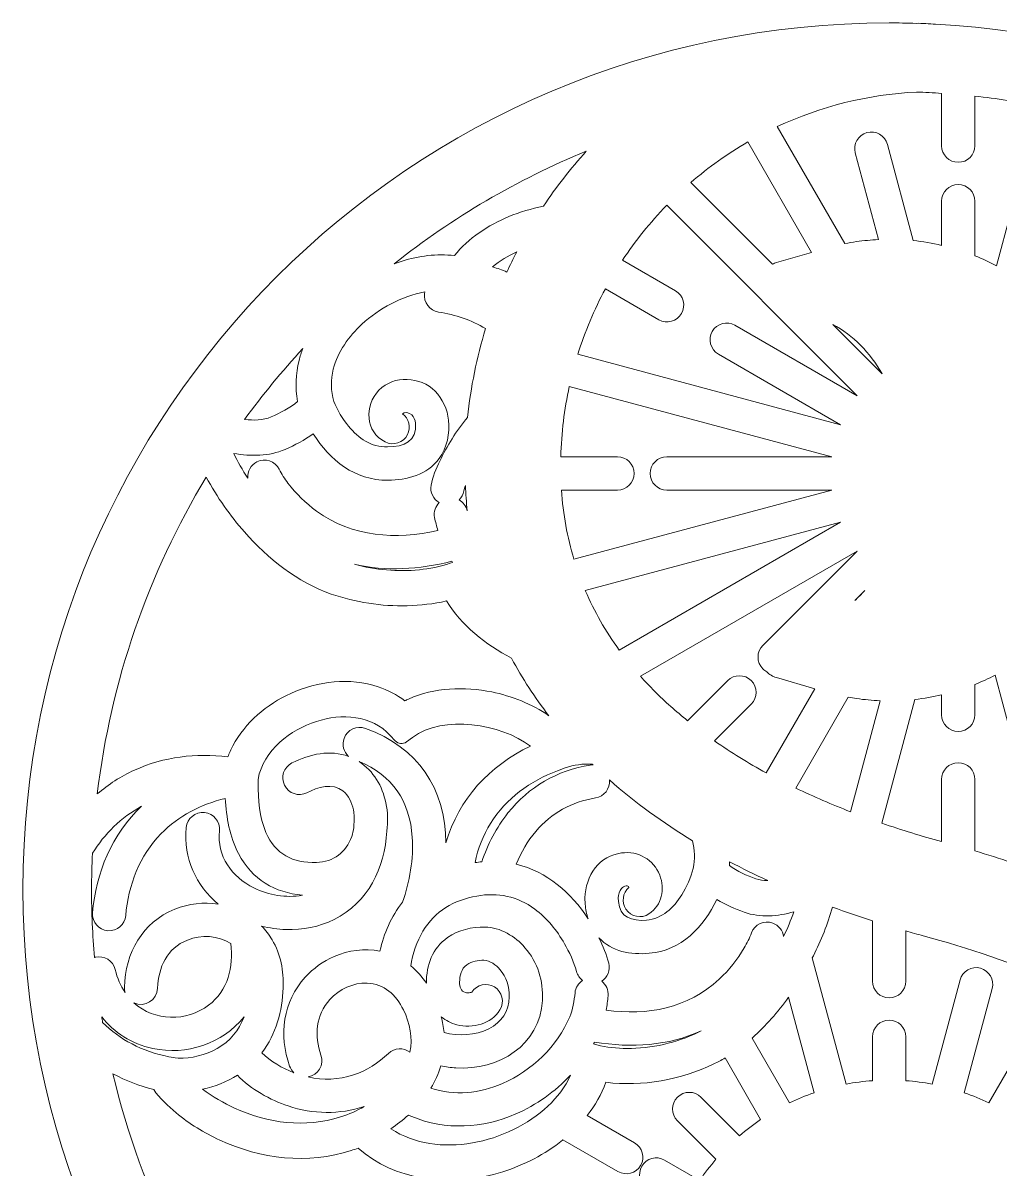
# Model space of a CAD drawing. Header units: millimetres. Extents: x -203 to 203, y -203 to 203.
# Drawn here: x -203.2 to 26, y -65.5 to 203.2 of the extents above; entities that cross this region are included whole.
import ezdxf

# ---------------------------------------------------------------- set-up
doc = ezdxf.new("R2010")
doc.units = ezdxf.units.MM
doc.header["$MEASUREMENT"] = 0
doc.layers.add('Layer 1', color=7, linetype='Continuous')

msp = doc.modelspace()

# ---------------------------------------------------------------- linework, layer by layer
at = {"layer": 'Layer 1', "lineweight": 9}
for points, knots in [([(33.7208, -200.4134), (76.3242, -193.2977), (114.4402, -172.9273), (143.6838, -143.6838), (180.4558, -106.9117), (203.2, -56.1117), (203.2, 0), (203.2, 56.1116), (180.4558, 106.9117), (143.6838, 143.6838), (108.1613, 179.2061), (61.0701, 200.2619), (10.8867, 202.9111), (9.3566, 202.9111), (7.8348, 203.165), (6.3208, 203.0996), (4.2214, 203.1637), (2.115, 203.2), (0, 203.2), (-112.2233, 203.2), (-203.2, 112.2234), (-203.2, 0), (-203.2, -112.2232), (-112.2236, -203.2), (0, -203.2), (3.7048, -203.2), (7.3858, -203.0983), (11.0418, -202.9022), (18.8322, -202.8955), (26.4212, -202.0358), (33.7208, -200.4134)], [0, 0, 0, 0, 0.1, 0.1, 0.1, 0.2, 0.2, 0.2, 0.3, 0.3, 0.3, 0.4, 0.4, 0.4, 0.5, 0.5, 0.5, 0.6, 0.6, 0.6, 0.7, 0.7, 0.7, 0.8, 0.8, 0.8, 0.9, 0.9, 0.9, 1, 1, 1, 1]), ([(35.2703, 183.7659), (30.2684, 184.7209), (25.2137, 185.4731), (20.1172, 186.0195), (20.1172, 186.0195), (20.1172, 174.4181), (20.1172, 174.4181), (20.1172, 172.2627), (18.3686, 170.5141), (16.2132, 170.5141), (14.0577, 170.5141), (12.3091, 172.2627), (12.3091, 174.4181), (12.3091, 174.4181), (12.3091, 186.6905), (12.3091, 186.6905), (10.355, 186.8181), (8.396, 186.9176), (6.4319, 186.9839), (-5.0047, 186.4137), (-16.0739, 183.6348), (-26.2425, 178.8953), (-26.2425, 178.8953), (-10.3976, 151.4511), (-10.3976, 151.4511), (-9.4882, 151.6298), (-8.5742, 151.7847), (-7.6565, 151.9151), (-5.9523, 152.1573), (-4.2374, 152.3209), (-2.5184, 152.4022), (-2.5184, 152.4022), (-7.9589, 172.7058), (-7.9589, 172.7058), (-8.5141, 174.778), (-7.2693, 176.9298), (-5.197, 177.4834), (-3.1256, 178.0368), (-0.9761, 176.7934), (-0.4211, 174.7226), (-0.4211, 174.7226), (5.6216, 152.1709), (5.6216, 152.1709), (7.8819, 151.9364), (10.1149, 151.5619), (12.3091, 151.0512), (12.3091, 151.0512), (12.3091, 161.4033), (12.3091, 161.4033), (12.3091, 163.5587), (14.0577, 165.3073), (16.2132, 165.3073), (18.3686, 165.3073), (20.1172, 163.5587), (20.1172, 161.4033), (20.1172, 161.4033), (20.1172, 148.5968), (20.1172, 148.5968), (21.8556, 147.9009), (23.5569, 147.1137), (25.2152, 146.2394), (25.2152, 146.2394), (35.2703, 183.7659), (35.2703, 183.7659)], [0, 0, 0, 0, 0.04761905, 0.04761905, 0.04761905, 0.0952381, 0.0952381, 0.0952381, 0.14285714, 0.14285714, 0.14285714, 0.19047619, 0.19047619, 0.19047619, 0.23809524, 0.23809524, 0.23809524, 0.28571429, 0.28571429, 0.28571429, 0.33333333, 0.33333333, 0.33333333, 0.38095238, 0.38095238, 0.38095238, 0.42857143, 0.42857143, 0.42857143, 0.47619048, 0.47619048, 0.47619048, 0.52380952, 0.52380952, 0.52380952, 0.57142857, 0.57142857, 0.57142857, 0.61904762, 0.61904762, 0.61904762, 0.66666667, 0.66666667, 0.66666667, 0.71428571, 0.71428571, 0.71428571, 0.76190476, 0.76190476, 0.76190476, 0.80952381, 0.80952381, 0.80952381, 0.85714286, 0.85714286, 0.85714286, 0.9047619, 0.9047619, 0.9047619, 0.95238095, 0.95238095, 0.95238095, 1, 1, 1, 1]), ([(-33.157, 175.2894), (-37.8629, 172.5621), (-42.3285, 169.3882), (-46.4942, 165.7969), (-46.4942, 165.7969), (-27.3474, 146.6501), (-27.3474, 146.6501), (-27.0694, 146.7915), (-26.774, 146.909), (-26.4629, 146.9996), (-26.4629, 146.9996), (-18.2108, 149.4018), (-18.2108, 149.4018), (-18.2108, 149.4018), (-33.157, 175.2894), (-33.157, 175.2894)], [0, 0, 0, 0, 0.2, 0.2, 0.2, 0.4, 0.4, 0.4, 0.6, 0.6, 0.6, 0.8, 0.8, 0.8, 1, 1, 1, 1]), ([(-71.0448, 173.1334), (-87.2398, 166.4801), (-102.3972, 157.5771), (-116.0798, 146.7406), (-115.4776, 146.9619), (-114.8739, 147.1671), (-114.2698, 147.3536), (-110.3255, 148.5714), (-106.1068, 149.1295), (-101.9912, 148.6526), (-98.7467, 152.7214), (-93.9724, 155.7995), (-89.2125, 157.7783), (-86.6327, 158.8508), (-83.8921, 159.6774), (-81.0986, 160.2044), (-78.0908, 164.7279), (-74.7349, 169.0506), (-71.0448, 173.1334)], [0, 0, 0, 0, 0.16666667, 0.16666667, 0.16666667, 0.33333333, 0.33333333, 0.33333333, 0.5, 0.5, 0.5, 0.66666667, 0.66666667, 0.66666667, 0.83333333, 0.83333333, 0.83333333, 1, 1, 1, 1]), ([(-52.1797, 160.4408), (-56.0678, 156.4409), (-59.5354, 152.1218), (-62.5567, 147.5449), (-62.5567, 147.5449), (-50.1342, 140.3727), (-50.1342, 140.3727), (-48.2761, 139.2999), (-47.6316, 136.9173), (-48.7009, 135.0563), (-49.7714, 133.1932), (-52.1613, 132.5467), (-54.0229, 133.6215), (-54.0229, 133.6215), (-66.5568, 140.8579), (-66.5568, 140.8579), (-69.1973, 135.9607), (-71.3634, 130.8266), (-73.027, 125.5196), (-73.027, 125.5196), (-11.3794, 109.0012), (-11.3794, 109.0012), (-11.3794, 109.0012), (-40.0584, 125.559), (-40.0584, 125.559), (-41.9165, 126.6318), (-42.561, 129.0144), (-41.4916, 130.8754), (-40.4211, 132.7385), (-38.0313, 133.385), (-36.1697, 132.3102), (-36.1697, 132.3102), (-7.492, 115.7531), (-7.492, 115.7531), (-7.492, 115.7531), (-52.1797, 160.4408), (-52.1797, 160.4408)], [0, 0, 0, 0, 0.08333333, 0.08333333, 0.08333333, 0.16666667, 0.16666667, 0.16666667, 0.25, 0.25, 0.25, 0.33333333, 0.33333333, 0.33333333, 0.41666667, 0.41666667, 0.41666667, 0.5, 0.5, 0.5, 0.58333333, 0.58333333, 0.58333333, 0.66666667, 0.66666667, 0.66666667, 0.75, 0.75, 0.75, 0.83333333, 0.83333333, 0.83333333, 0.91666667, 0.91666667, 0.91666667, 1, 1, 1, 1]), ([(-89.6496, 144.7942), (-88.9246, 146.3906), (-88.1606, 147.9699), (-87.3591, 149.5313), (-89.4191, 148.5672), (-91.3548, 147.3876), (-93.0121, 146.0158), (-91.8794, 145.6477), (-90.7568, 145.2405), (-89.6496, 144.7942)], [0, 0, 0, 0, 0.33333333, 0.33333333, 0.33333333, 0.66666667, 0.66666667, 0.66666667, 1, 1, 1, 1]), ([(-98.8962, 110.7125), (-98.1554, 117.8063), (-96.7357, 124.7708), (-94.6702, 131.5204), (-97.9977, 133.5289), (-101.7307, 134.795), (-105.6919, 135.3937), (-107.8211, 135.7154), (-109.2897, 137.7025), (-108.9699, 139.8324), (-108.9537, 139.94), (-108.9333, 140.046), (-108.9089, 140.15), (-114.3255, 139.1483), (-119.6691, 136.2671), (-123.6794, 132.5474), (-126.7268, 129.7209), (-129.3522, 126.082), (-130.3869, 122.0072), (-131.0254, 119.492), (-131.0133, 116.9442), (-130.2622, 114.4521), (-129.4843, 112.4513), (-128.1665, 110.2723), (-126.8206, 108.632), (-124.4924, 105.7944), (-121.4722, 103.7316), (-117.676, 103.7737), (-113.8098, 103.8166), (-110.7242, 105.0718), (-111.1184, 109.3883), (-111.1775, 110.0359), (-111.5488, 110.8514), (-112.0037, 111.3028), (-112.534, 111.8292), (-113.7948, 112.067), (-114.1521, 111.5618), (-112.6478, 110.4546), (-112.1162, 108.3908), (-112.9853, 106.6676), (-113.9547, 104.7453), (-116.3016, 103.9718), (-118.2236, 104.9426), (-122.8577, 107.2832), (-123.2109, 113.4421), (-119.678, 117.0745), (-117.9393, 118.8621), (-115.5433, 119.7312), (-113.0649, 119.6225), (-110.5569, 119.5126), (-108.2975, 118.6096), (-106.5085, 116.8339), (-104.8074, 115.1455), (-103.5767, 112.4971), (-103.3572, 110.0943), (-103.068, 106.9294), (-103.6625, 103.6447), (-105.5677, 101.0406), (-108.3721, 97.2074), (-113.0726, 96.0315), (-117.6022, 95.9813), (-125.327, 95.8956), (-131.2341, 100.6758), (-135.0874, 106.869), (-137.1372, 105.3974), (-139.4217, 104.1874), (-141.7022, 103.2042), (-145.4471, 101.5898), (-149.7119, 101.5394), (-153.7499, 102.2703), (-152.7927, 100.3028), (-151.676, 98.3578), (-150.4572, 96.4853), (-150.5805, 98.0222), (-149.7787, 99.552), (-148.3156, 100.2835), (-146.3921, 101.2451), (-144.0508, 100.4646), (-143.0891, 98.5413), (-142.5344, 97.432), (-141.7619, 96.2961), (-141.0219, 95.3086), (-139.1408, 92.7982), (-136.8507, 90.5572), (-134.3002, 88.7317), (-125.8075, 82.6536), (-115.7276, 81.9694), (-105.8594, 84.193), (-106.1678, 85.1916), (-106.4257, 86.2059), (-106.6262, 87.2317), (-106.8852, 88.556), (-106.4375, 89.8578), (-105.5468, 90.7461), (-106.9382, 91.5389), (-107.7531, 93.1457), (-107.4588, 94.813), (-107.1433, 96.6), (-106.1954, 98.792), (-105.4249, 100.4279), (-103.7611, 103.9602), (-101.5445, 107.5459), (-98.8962, 110.7125)], [0, 0, 0, 0, 0.02941176, 0.02941176, 0.02941176, 0.05882353, 0.05882353, 0.05882353, 0.08823529, 0.08823529, 0.08823529, 0.11764706, 0.11764706, 0.11764706, 0.14705882, 0.14705882, 0.14705882, 0.17647059, 0.17647059, 0.17647059, 0.20588235, 0.20588235, 0.20588235, 0.23529412, 0.23529412, 0.23529412, 0.26470588, 0.26470588, 0.26470588, 0.29411765, 0.29411765, 0.29411765, 0.32352941, 0.32352941, 0.32352941, 0.35294118, 0.35294118, 0.35294118, 0.38235294, 0.38235294, 0.38235294, 0.41176471, 0.41176471, 0.41176471, 0.44117647, 0.44117647, 0.44117647, 0.47058824, 0.47058824, 0.47058824, 0.5, 0.5, 0.5, 0.52941176, 0.52941176, 0.52941176, 0.55882353, 0.55882353, 0.55882353, 0.58823529, 0.58823529, 0.58823529, 0.61764706, 0.61764706, 0.61764706, 0.64705882, 0.64705882, 0.64705882, 0.67647059, 0.67647059, 0.67647059, 0.70588235, 0.70588235, 0.70588235, 0.73529412, 0.73529412, 0.73529412, 0.76470588, 0.76470588, 0.76470588, 0.79411765, 0.79411765, 0.79411765, 0.82352941, 0.82352941, 0.82352941, 0.85294118, 0.85294118, 0.85294118, 0.88235294, 0.88235294, 0.88235294, 0.91176471, 0.91176471, 0.91176471, 0.94117647, 0.94117647, 0.94117647, 0.97058824, 0.97058824, 0.97058824, 1, 1, 1, 1]), ([(-1.6391, 120.9418), (-1.6391, 120.9418), (-1.7127, 121.0682), (-1.7127, 121.0682), (-4.4697, 125.7483), (-8.3639, 129.9961), (-13.2204, 132.5231), (-13.2204, 132.5231), (-1.6391, 120.9418), (-1.6391, 120.9418)], [0, 0, 0, 0, 0.33333333, 0.33333333, 0.33333333, 0.66666667, 0.66666667, 0.66666667, 1, 1, 1, 1]), ([(-137.532, 126.8456), (-142.4249, 121.545), (-146.9826, 115.9985), (-151.1931, 110.2358), (-149.0866, 109.9628), (-146.8528, 110.0213), (-144.9735, 110.8314), (-142.9086, 111.7216), (-140.4988, 112.9577), (-138.7647, 114.4492), (-139.3583, 117.653), (-139.2205, 120.898), (-138.4178, 124.0593), (-138.1777, 125.0054), (-137.8799, 125.9345), (-137.532, 126.8456)], [0, 0, 0, 0, 0.2, 0.2, 0.2, 0.4, 0.4, 0.4, 0.6, 0.6, 0.6, 0.8, 0.8, 0.8, 1, 1, 1, 1]), ([(-75.0265, 117.9772), (-76.2001, 112.5935), (-76.8734, 107.0716), (-77.0189, 101.4727), (-77.0189, 101.4727), (-63.7304, 101.4727), (-63.7304, 101.4727), (-61.575, 101.4727), (-59.8264, 99.7242), (-59.8264, 97.5687), (-59.8264, 95.4132), (-61.575, 93.6647), (-63.7304, 93.6647), (-63.7304, 93.6647), (-76.8655, 93.6647), (-76.8655, 93.6647), (-76.4846, 88.0173), (-75.5112, 82.6116), (-73.9548, 77.4474), (-73.9548, 77.4474), (-13.4325, 93.6643), (-13.4325, 93.6643), (-13.4325, 93.6643), (-52.1617, 93.6643), (-52.1617, 93.6643), (-54.3172, 93.6643), (-56.0657, 95.4128), (-56.0657, 97.5683), (-56.0657, 99.7238), (-54.3172, 101.4723), (-52.1617, 101.4723), (-52.1617, 101.4723), (-13.4289, 101.4723), (-13.4289, 101.4723), (-13.4289, 101.4723), (-75.0265, 117.9772), (-75.0265, 117.9772)], [0, 0, 0, 0, 0.08333333, 0.08333333, 0.08333333, 0.16666667, 0.16666667, 0.16666667, 0.25, 0.25, 0.25, 0.33333333, 0.33333333, 0.33333333, 0.41666667, 0.41666667, 0.41666667, 0.5, 0.5, 0.5, 0.58333333, 0.58333333, 0.58333333, 0.66666667, 0.66666667, 0.66666667, 0.75, 0.75, 0.75, 0.83333333, 0.83333333, 0.83333333, 0.91666667, 0.91666667, 0.91666667, 1, 1, 1, 1]), ([(-160.2017, 96.709), (-173.8644, 74.1193), (-182.5926, 48.8504), (-185.7578, 22.4256), (-183.1339, 24.66), (-180.2128, 26.5449), (-177.0328, 28.0005), (-170.138, 31.1566), (-162.612, 32.0245), (-155.1305, 31.1063), (-154.7958, 31.9848), (-154.4059, 32.8418), (-153.9659, 33.6726), (-151.044, 39.1893), (-145.99, 43.438), (-140.3488, 45.9906), (-134.0226, 48.8532), (-126.5115, 49.7759), (-119.8479, 47.5393), (-117.6048, 46.7865), (-115.508, 45.6881), (-113.6312, 44.2501), (-113.3368, 44.3995), (-113.0393, 44.5426), (-112.7389, 44.6794), (-106.7365, 47.4127), (-99.5866, 47.6322), (-93.1965, 46.3282), (-88.6202, 45.3943), (-83.7893, 43.5265), (-79.7977, 40.733), (-83.1351, 45.0456), (-86.0581, 49.5467), (-88.5605, 54.2289), (-94.7149, 57.4403), (-100.3566, 61.9748), (-103.8481, 67.6658), (-106.8525, 66.9829), (-109.9623, 66.627), (-113.0378, 66.5458), (-119.0832, 66.3861), (-125.1426, 67.3313), (-130.861, 69.296), (-138.7826, 72.0177), (-145.7622, 77.6371), (-151.2445, 83.8662), (-154.4985, 87.5633), (-157.6991, 92.0474), (-160.2017, 96.709)], [0, 0, 0, 0, 0.0625, 0.0625, 0.0625, 0.125, 0.125, 0.125, 0.1875, 0.1875, 0.1875, 0.25, 0.25, 0.25, 0.3125, 0.3125, 0.3125, 0.375, 0.375, 0.375, 0.4375, 0.4375, 0.4375, 0.5, 0.5, 0.5, 0.5625, 0.5625, 0.5625, 0.625, 0.625, 0.625, 0.6875, 0.6875, 0.6875, 0.75, 0.75, 0.75, 0.8125, 0.8125, 0.8125, 0.875, 0.875, 0.875, 0.9375, 0.9375, 0.9375, 1, 1, 1, 1]), ([(-98.9862, 88.8188), (-99.1822, 90.7758), (-99.3212, 92.7544), (-99.4045, 94.7533), (-99.5705, 94.2912), (-99.7038, 93.846), (-99.7712, 93.4635), (-99.9169, 92.6374), (-100.3125, 91.9176), (-100.8665, 91.3687), (-99.9389, 90.8393), (-99.2318, 89.9351), (-98.9862, 88.8188)], [0, 0, 0, 0, 0.25, 0.25, 0.25, 0.5, 0.5, 0.5, 0.75, 0.75, 0.75, 1, 1, 1, 1]), ([(-71.2742, 70.0875), (-69.1778, 65.2103), (-66.5176, 60.5686), (-63.3042, 56.162), (-63.3042, 56.162), (-11.3936, 86.1325), (-11.3936, 86.1325), (-11.3936, 86.1325), (-71.2742, 70.0875), (-71.2742, 70.0875)], [0, 0, 0, 0, 0.33333333, 0.33333333, 0.33333333, 0.66666667, 0.66666667, 0.66666667, 1, 1, 1, 1]), ([(-58.3377, 50.0242), (-57.2718, 48.8312), (-56.1616, 47.6571), (-55.0067, 46.5023), (-52.5743, 44.0699), (-49.9939, 41.7669), (-47.2918, 39.5844), (-47.2918, 39.5844), (-37.8737, 49.0026), (-37.8737, 49.0026), (-36.3497, 50.5266), (-33.8769, 50.5266), (-32.3529, 49.0026), (-30.8289, 47.4786), (-30.8289, 45.0059), (-32.3529, 43.4819), (-32.3529, 43.4819), (-40.9826, 34.8521), (-40.9826, 34.8521), (-37.1009, 32.1464), (-33.0277, 29.6551), (-28.8241, 27.3605), (-28.8241, 27.3605), (-17.4444, 47.0708), (-17.4444, 47.0708), (-17.4444, 47.0708), (-26.4629, 49.6962), (-26.4629, 49.6962), (-27.3432, 49.9525), (-28.0993, 50.4239), (-28.6825, 51.0468), (-29.0188, 51.2247), (-29.3346, 51.4551), (-29.6175, 51.738), (-31.1415, 53.262), (-31.1415, 55.7348), (-29.6175, 57.2588), (-29.6175, 57.2588), (-7.5022, 79.3742), (-7.5022, 79.3742), (-7.5022, 79.3742), (-58.3377, 50.0242), (-58.3377, 50.0242)], [0, 0, 0, 0, 0.07142857, 0.07142857, 0.07142857, 0.14285714, 0.14285714, 0.14285714, 0.21428571, 0.21428571, 0.21428571, 0.28571429, 0.28571429, 0.28571429, 0.35714286, 0.35714286, 0.35714286, 0.42857143, 0.42857143, 0.42857143, 0.5, 0.5, 0.5, 0.57142857, 0.57142857, 0.57142857, 0.64285714, 0.64285714, 0.64285714, 0.71428571, 0.71428571, 0.71428571, 0.78571429, 0.78571429, 0.78571429, 0.85714286, 0.85714286, 0.85714286, 0.92857143, 0.92857143, 0.92857143, 1, 1, 1, 1]), ([(-102.4008, 76.7143), (-102.4008, 76.7143), (-102.9787, 76.4964), (-102.9787, 76.4964), (-105.1227, 75.6879), (-107.9498, 75.2151), (-110.2041, 74.9872), (-115.3163, 74.4705), (-120.5007, 74.9436), (-125.4523, 76.2917), (-118.0687, 74.5583), (-110.2618, 75.0126), (-102.5588, 76.9662), (-102.5065, 76.882), (-102.4539, 76.7981), (-102.4008, 76.7143)], [0, 0, 0, 0, 0.2, 0.2, 0.2, 0.4, 0.4, 0.4, 0.6, 0.6, 0.6, 0.8, 0.8, 0.8, 1, 1, 1, 1]), ([(-8.0763, 67.7586), (-7.2538, 68.493), (-6.4729, 69.277), (-5.7349, 70.1), (-5.7349, 70.1), (-8.0763, 67.7586), (-8.0763, 67.7586)], [0, 0, 0, 0, 0.5, 0.5, 0.5, 1, 1, 1, 1]), ([(-1.7207, 15.5651), (2.9697, 13.9483), (7.6688, 12.5118), (12.3091, 11.2376), (12.3091, 11.2376), (12.3091, 25.8228), (12.3091, 25.8228), (12.3091, 27.9783), (14.0577, 29.7268), (16.2132, 29.7268), (18.3686, 29.7268), (20.1172, 27.9783), (20.1172, 25.8228), (20.1172, 25.8228), (20.1172, 9.0553), (20.1172, 9.0553), (25.906, 7.3489), (31.7104, 5.4176), (37.4505, 3.2362), (37.4505, 3.2362), (24.8493, 50.2643), (24.8493, 50.2643), (23.3069, 49.4661), (21.7278, 48.7435), (20.1172, 48.0989), (20.1172, 48.0989), (20.1172, 40.9651), (20.1172, 40.9651), (20.1172, 38.8096), (18.3686, 37.0611), (16.2132, 37.0611), (14.0577, 37.0611), (12.3091, 38.8096), (12.3091, 40.9651), (12.3091, 40.9651), (12.3091, 45.6445), (12.3091, 45.6445), (10.254, 45.1661), (8.165, 44.8062), (6.0512, 44.5701), (6.0512, 44.5701), (-1.7207, 15.5651), (-1.7207, 15.5651)], [0, 0, 0, 0, 0.07142857, 0.07142857, 0.07142857, 0.14285714, 0.14285714, 0.14285714, 0.21428571, 0.21428571, 0.21428571, 0.28571429, 0.28571429, 0.28571429, 0.35714286, 0.35714286, 0.35714286, 0.42857143, 0.42857143, 0.42857143, 0.5, 0.5, 0.5, 0.57142857, 0.57142857, 0.57142857, 0.64285714, 0.64285714, 0.64285714, 0.71428571, 0.71428571, 0.71428571, 0.78571429, 0.78571429, 0.78571429, 0.85714286, 0.85714286, 0.85714286, 0.92857143, 0.92857143, 0.92857143, 1, 1, 1, 1]), ([(-21.8767, 23.7968), (-17.6847, 21.7776), (-13.4002, 19.9365), (-9.0773, 18.2577), (-9.0773, 18.2577), (-2.1058, 44.2755), (-2.1058, 44.2755), (-3.963, 44.3491), (-5.816, 44.5191), (-7.6565, 44.7805), (-8.3004, 44.8721), (-8.9425, 44.9756), (-9.5824, 45.091), (-9.5824, 45.091), (-21.8767, 23.7968), (-21.8767, 23.7968)], [0, 0, 0, 0, 0.2, 0.2, 0.2, 0.4, 0.4, 0.4, 0.6, 0.6, 0.6, 0.8, 0.8, 0.8, 1, 1, 1, 1]), ([(-84.1074, 33.6292), (-93.8269, 28.9904), (-100.9043, 21.3496), (-103.9854, 10.9261), (-104.1422, 23.8079), (-110.4289, 33.2687), (-122.854, 37.7906), (-124.8768, 38.5268), (-127.1168, 37.4781), (-127.8501, 35.4549), (-128.4061, 33.9207), (-127.9376, 32.2635), (-126.7967, 31.2321), (-131.086, 32.8052), (-135.8593, 31.8235), (-140.0998, 29.6779), (-142.0192, 28.7066), (-142.792, 26.3632), (-141.8231, 24.4419), (-140.8534, 22.5193), (-138.5055, 21.7451), (-136.5836, 22.7174), (-134.0981, 23.9749), (-130.5546, 25.0894), (-128.115, 23.1213), (-126.7895, 22.052), (-126.0307, 20.3439), (-125.6875, 18.7115), (-125.6294, 18.4352), (-125.5822, 18.1566), (-125.5451, 17.8767), (-125.5016, 16.7571), (-125.5074, 15.6345), (-125.5758, 14.516), (-125.6799, 13.8177), (-125.845, 13.1276), (-126.0729, 12.4592), (-127.3617, 8.6798), (-130.3442, 6.5025), (-134.3632, 6.3704), (-139.8721, 6.1894), (-143.9615, 8.259), (-146.1782, 13.3966), (-147.7473, 17.0332), (-148.018, 21.0931), (-148.0428, 25.0049), (-148.0447, 25.2836), (-148.0455, 25.5626), (-148.0503, 25.8414), (-147.4023, 29.2543), (-145.4548, 32.2204), (-142.9139, 34.5435), (-140.4834, 36.7656), (-137.4876, 38.435), (-134.3526, 39.4331), (-128.4749, 41.3044), (-121.4224, 40.9644), (-117.0288, 36.1589), (-117.0288, 36.1589), (-115.8437, 34.8628), (-115.8437, 34.8628), (-115.1655, 34.121), (-114.047, 34.0135), (-113.2399, 34.6124), (-113.2399, 34.6124), (-111.8324, 35.6569), (-111.8324, 35.6569), (-104.5141, 41.0885), (-91.1963, 38.9165), (-84.1074, 33.6292)], [0, 0, 0, 0, 0.04347826, 0.04347826, 0.04347826, 0.08695652, 0.08695652, 0.08695652, 0.13043478, 0.13043478, 0.13043478, 0.17391304, 0.17391304, 0.17391304, 0.2173913, 0.2173913, 0.2173913, 0.26086957, 0.26086957, 0.26086957, 0.30434783, 0.30434783, 0.30434783, 0.34782609, 0.34782609, 0.34782609, 0.39130435, 0.39130435, 0.39130435, 0.43478261, 0.43478261, 0.43478261, 0.47826087, 0.47826087, 0.47826087, 0.52173913, 0.52173913, 0.52173913, 0.56521739, 0.56521739, 0.56521739, 0.60869565, 0.60869565, 0.60869565, 0.65217391, 0.65217391, 0.65217391, 0.69565217, 0.69565217, 0.69565217, 0.73913043, 0.73913043, 0.73913043, 0.7826087, 0.7826087, 0.7826087, 0.82608696, 0.82608696, 0.82608696, 0.86956522, 0.86956522, 0.86956522, 0.91304348, 0.91304348, 0.91304348, 0.95652174, 0.95652174, 0.95652174, 1, 1, 1, 1]), ([(-140.6475, -41.3956), (-140.4333, -42.0035), (-140.0833, -42.5249), (-139.6436, -42.9381), (-142.3331, -41.9053), (-145.1637, -40.2744), (-147.1351, -38.2623), (-143.7987, -33.8519), (-142.3783, -28.498), (-142.1466, -23.0281), (-141.9796, -19.086), (-142.7206, -15.1675), (-144.7572, -11.7527), (-145.4565, -10.5803), (-146.2838, -9.5109), (-147.2213, -8.5549), (-145.3445, -9.0328), (-143.416, -9.3087), (-141.4877, -9.3702), (-137.6124, -9.4938), (-133.6957, -8.7419), (-130.2162, -7.0072), (-122.1135, -2.9678), (-118.4077, 4.9971), (-117.8119, 13.726), (-117.5286, 15.9076), (-117.602, 18.154), (-118.0547, 20.3074), (-118.8779, 24.2238), (-120.9463, 27.809), (-124.3444, 30.0064), (-116.577, 26.7793), (-112.4202, 20.7987), (-111.8613, 12.2412), (-111.5442, 7.3852), (-112.468, 1.6741), (-114.132, -2.9606), (-116.7745, -6.2902), (-118.5391, -10.3068), (-119.4589, -14.4609), (-123.0658, -13.7404), (-126.8574, -14.2321), (-130.2216, -15.6985), (-132.7783, -16.8129), (-135.0844, -18.4766), (-136.9578, -20.5418), (-142.2381, -26.3631), (-143.2178, -34.103), (-140.6475, -41.3956)], [0, 0, 0, 0, 0.0625, 0.0625, 0.0625, 0.125, 0.125, 0.125, 0.1875, 0.1875, 0.1875, 0.25, 0.25, 0.25, 0.3125, 0.3125, 0.3125, 0.375, 0.375, 0.375, 0.4375, 0.4375, 0.4375, 0.5, 0.5, 0.5, 0.5625, 0.5625, 0.5625, 0.625, 0.625, 0.625, 0.6875, 0.6875, 0.6875, 0.75, 0.75, 0.75, 0.8125, 0.8125, 0.8125, 0.875, 0.875, 0.875, 0.9375, 0.9375, 0.9375, 1, 1, 1, 1]), ([(-69.444, 29.2233), (-69.444, 29.2233), (-69.6442, 29.4163), (-69.6442, 29.4163), (-71.7955, 29.5134), (-73.9677, 29.2656), (-75.9733, 28.5117), (-75.9733, 28.5117), (-77.763, 27.8688), (-77.763, 27.8688), (-84.2193, 25.4045), (-89.8239, 21.4451), (-93.5039, 15.5039), (-95.2288, 12.7193), (-96.4717, 9.5634), (-97.1235, 6.3248), (-96.6043, 6.399), (-96.0831, 6.4595), (-95.5607, 6.5051), (-94.2088, 10.6044), (-92.0725, 14.6186), (-89.4098, 17.9582), (-84.4893, 24.1292), (-77.9222, 27.9191), (-70.1216, 29.1739), (-69.8937, 29.2106), (-69.6671, 29.2265), (-69.444, 29.2233)], [0, 0, 0, 0, 0.11111111, 0.11111111, 0.11111111, 0.22222222, 0.22222222, 0.22222222, 0.33333333, 0.33333333, 0.33333333, 0.44444444, 0.44444444, 0.44444444, 0.55555556, 0.55555556, 0.55555556, 0.66666667, 0.66666667, 0.66666667, 0.77777778, 0.77777778, 0.77777778, 0.88888889, 0.88888889, 0.88888889, 1, 1, 1, 1]), ([(-46.113, 11.4393), (-53.0494, 15.6544), (-59.6161, 20.3879), (-65.6272, 25.6982), (-65.4299, 23.6651), (-66.8487, 21.8051), (-68.8916, 21.4765), (-74.4888, 20.5763), (-79.2145, 17.9684), (-82.8801, 13.6469), (-84.7959, 11.3883), (-86.3581, 8.7232), (-87.4809, 5.942), (-80.251, 4.208), (-74.6318, -0.7062), (-70.6189, -6.8531), (-70.9751, -5.7437), (-71.1929, -4.5857), (-71.2915, -3.423), (-71.2915, -3.423), (-71.3498, -1.914), (-71.3498, -1.914), (-71.3498, 0.4477), (-70.4081, 3.2189), (-68.9544, 5.0631), (-67.393, 7.0441), (-65.2676, 8.2147), (-62.7758, 8.5735), (-58.8526, 9.1385), (-55.268, 7.0049), (-53.8199, 3.4043), (-52.5033, 0.1306), (-53.2967, -3.6739), (-56.3372, -5.6941), (-58.1292, -6.8848), (-60.5572, -6.3902), (-61.7443, -4.5967), (-62.8349, -2.9492), (-62.5063, -0.7683), (-61.055, 0.4957), (-61.1566, 0.8004), (-61.3634, 0.8954), (-61.6703, 0.8512), (-62.1386, 0.7837), (-62.5267, 0.613), (-62.8233, 0.2369), (-63.2554, -0.3114), (-63.542, -1.2488), (-63.542, -1.9538), (-63.542, -1.9538), (-63.5127, -2.773), (-63.5127, -2.773), (-63.1954, -6.5156), (-60.3882, -7.4603), (-56.9521, -7.169), (-53.2302, -6.8535), (-50.5473, -4.2669), (-48.6658, -1.2374), (-47.5572, 0.5476), (-46.4997, 2.8866), (-45.9586, 4.9443), (-45.5417, 7.1309), (-45.609, 9.3157), (-46.113, 11.4393)], [0, 0, 0, 0, 0.04761905, 0.04761905, 0.04761905, 0.0952381, 0.0952381, 0.0952381, 0.14285714, 0.14285714, 0.14285714, 0.19047619, 0.19047619, 0.19047619, 0.23809524, 0.23809524, 0.23809524, 0.28571429, 0.28571429, 0.28571429, 0.33333333, 0.33333333, 0.33333333, 0.38095238, 0.38095238, 0.38095238, 0.42857143, 0.42857143, 0.42857143, 0.47619048, 0.47619048, 0.47619048, 0.52380952, 0.52380952, 0.52380952, 0.57142857, 0.57142857, 0.57142857, 0.61904762, 0.61904762, 0.61904762, 0.66666667, 0.66666667, 0.66666667, 0.71428571, 0.71428571, 0.71428571, 0.76190476, 0.76190476, 0.76190476, 0.80952381, 0.80952381, 0.80952381, 0.85714286, 0.85714286, 0.85714286, 0.9047619, 0.9047619, 0.9047619, 0.95238095, 0.95238095, 0.95238095, 1, 1, 1, 1]), ([(-186.9022, 8.4974), (-187.0296, 5.6742), (-187.0962, 2.8414), (-187.0962, 0), (-187.0962, -5.3431), (-186.8691, -10.6574), (-186.4225, -15.9313), (-186.3681, -15.9156), (-186.3131, -15.9007), (-186.2575, -15.8873), (-184.1759, -15.3837), (-182.06, -16.676), (-181.5533, -18.756), (-181.071, -20.7363), (-180.2907, -22.5657), (-179.2209, -24.1476), (-179.3376, -23.7609), (-179.3953, -23.3495), (-179.3839, -22.9238), (-179.1667, -14.8423), (-175.2431, -7.711), (-167.5585, -4.6004), (-164.3543, -3.3034), (-160.7984, -2.9024), (-157.3837, -3.4282), (-162.6093, 0.932), (-165.5801, 7.2704), (-164.8771, 14.5341), (-164.6707, 16.6666), (-162.7651, 18.2447), (-160.631, 18.043), (-158.4943, 17.8413), (-156.9111, 15.9293), (-157.1178, 13.7921), (-157.6974, 7.7986), (-154.2439, 2.9868), (-149.0306, 0.3916), (-145.5699, -1.3312), (-141.4711, -2.0152), (-137.6502, -1.3199), (-144.0657, -0.716), (-149.4279, 2.2686), (-152.6267, 8.4336), (-154.6863, 12.4031), (-155.4948, 16.9278), (-155.7414, 21.3891), (-161.4081, 19.9389), (-166.6692, 17.3446), (-170.8099, 13.0869), (-175.7587, 7.9982), (-178.5417, 0.9777), (-179.0789, -6.0506), (-179.2423, -8.187), (-181.1217, -9.807), (-183.2594, -9.6479), (-185.3992, -9.4886), (-187.0239, -7.6037), (-186.8603, -5.4633), (-186.1455, 3.8814), (-182.2345, 13.036), (-175.3849, 19.5243), (-180.168, 16.9288), (-184.0579, 13.0673), (-186.9022, 8.4974)], [0, 0, 0, 0, 0.04761905, 0.04761905, 0.04761905, 0.0952381, 0.0952381, 0.0952381, 0.14285714, 0.14285714, 0.14285714, 0.19047619, 0.19047619, 0.19047619, 0.23809524, 0.23809524, 0.23809524, 0.28571429, 0.28571429, 0.28571429, 0.33333333, 0.33333333, 0.33333333, 0.38095238, 0.38095238, 0.38095238, 0.42857143, 0.42857143, 0.42857143, 0.47619048, 0.47619048, 0.47619048, 0.52380952, 0.52380952, 0.52380952, 0.57142857, 0.57142857, 0.57142857, 0.61904762, 0.61904762, 0.61904762, 0.66666667, 0.66666667, 0.66666667, 0.71428571, 0.71428571, 0.71428571, 0.76190476, 0.76190476, 0.76190476, 0.80952381, 0.80952381, 0.80952381, 0.85714286, 0.85714286, 0.85714286, 0.9047619, 0.9047619, 0.9047619, 0.95238095, 0.95238095, 0.95238095, 1, 1, 1, 1]), ([(-28.4693, 2.1136), (-31.4938, 3.5024), (-34.4817, 4.9699), (-37.4211, 6.5194), (-37.4374, 6.2273), (-37.459, 5.9353), (-37.4863, 5.6434), (-35.7281, 4.2892), (-33.3097, 3.2371), (-31.251, 2.5184), (-30.4017, 2.2219), (-29.4576, 2.1007), (-28.4693, 2.1136)], [0, 0, 0, 0, 0.25, 0.25, 0.25, 0.5, 0.5, 0.5, 0.75, 0.75, 0.75, 1, 1, 1, 1]), ([(-74.9205, -29.8436), (-77.7934, -36.7245), (-83.8659, -42.4963), (-90.661, -45.4524), (-96.0257, -47.7862), (-101.9624, -48.4047), (-107.5125, -46.5598), (-106.5218, -44.9242), (-105.7352, -43.1897), (-105.1876, -41.3569), (-104.014, -41.596), (-102.8228, -41.7499), (-101.6271, -41.8164), (-91.5797, -42.3749), (-81.9234, -36.5752), (-81.3349, -25.9842), (-81.0849, -21.487), (-82.4523, -17.0403), (-85.4229, -13.6251), (-87.6913, -11.0172), (-91.2621, -8.8118), (-94.7913, -8.7792), (-97.9257, -8.7502), (-100.9959, -9.4354), (-103.5848, -11.2747), (-107.1504, -13.8078), (-108.5766, -17.6644), (-108.5524, -21.9301), (-109.5673, -20.4265), (-110.7727, -19.064), (-112.1841, -17.9079), (-111.7903, -15.0685), (-110.8159, -12.1687), (-109.3535, -9.7517), (-106.5082, -5.0494), (-102.1007, -2.463), (-96.7402, -1.5172), (-91.7839, -0.6427), (-87.2097, -1.5661), (-83.1462, -4.5626), (-80.2626, -6.6892), (-77.9337, -9.6018), (-76.1564, -12.6939), (-75.0743, -14.5764), (-73.8833, -17.0592), (-73.3421, -19.1785), (-73.117, -20.0602), (-72.6031, -20.7964), (-71.9271, -21.3115), (-72.89, -21.939), (-73.5711, -22.9823), (-73.6884, -24.2074), (-73.8674, -26.0767), (-74.1938, -28.103), (-74.9205, -29.8436)], [0, 0, 0, 0, 0.05555556, 0.05555556, 0.05555556, 0.11111111, 0.11111111, 0.11111111, 0.16666667, 0.16666667, 0.16666667, 0.22222222, 0.22222222, 0.22222222, 0.27777778, 0.27777778, 0.27777778, 0.33333333, 0.33333333, 0.33333333, 0.38888889, 0.38888889, 0.38888889, 0.44444444, 0.44444444, 0.44444444, 0.5, 0.5, 0.5, 0.55555556, 0.55555556, 0.55555556, 0.61111111, 0.61111111, 0.61111111, 0.66666667, 0.66666667, 0.66666667, 0.72222222, 0.72222222, 0.72222222, 0.77777778, 0.77777778, 0.77777778, 0.83333333, 0.83333333, 0.83333333, 0.88888889, 0.88888889, 0.88888889, 0.94444444, 0.94444444, 0.94444444, 1, 1, 1, 1]), ([(-39.8545, -21.0001), (-47.2946, -27.8616), (-56.6981, -29.6113), (-66.3885, -28.2729), (-66.1803, -27.1726), (-66.0355, -26.0599), (-65.9287, -24.9456), (-65.7967, -23.5676), (-66.4106, -22.2814), (-67.4366, -21.4887), (-66.0752, -20.601), (-65.3547, -18.9079), (-65.7777, -17.2518), (-66.2698, -15.3245), (-67.1341, -13.2223), (-68.0919, -11.289), (-65.0647, -14.5754), (-60.611, -15.313), (-56.3021, -14.9478), (-48.7204, -14.305), (-43.5149, -8.7908), (-40.4192, -2.3349), (-38.3982, -3.5662), (-36.1912, -4.5445), (-33.9875, -5.3137), (-30.2475, -6.6195), (-26.1614, -6.3057), (-22.3561, -5.2174), (-23.0416, -7.1664), (-23.8621, -9.1127), (-24.7796, -11.012), (-24.9646, -9.6215), (-25.8966, -8.3752), (-27.3053, -7.8587), (-29.3265, -7.1178), (-31.5697, -8.1573), (-32.3108, -10.1783), (-32.7437, -11.3588), (-33.3838, -12.5894), (-34.0098, -13.6729), (-35.5734, -16.3787), (-37.557, -18.8812), (-39.8545, -21.0001)], [0, 0, 0, 0, 0.07142857, 0.07142857, 0.07142857, 0.14285714, 0.14285714, 0.14285714, 0.21428571, 0.21428571, 0.21428571, 0.28571429, 0.28571429, 0.28571429, 0.35714286, 0.35714286, 0.35714286, 0.42857143, 0.42857143, 0.42857143, 0.5, 0.5, 0.5, 0.57142857, 0.57142857, 0.57142857, 0.64285714, 0.64285714, 0.64285714, 0.71428571, 0.71428571, 0.71428571, 0.78571429, 0.78571429, 0.78571429, 0.85714286, 0.85714286, 0.85714286, 0.92857143, 0.92857143, 0.92857143, 1, 1, 1, 1]), ([(39.6246, -21.9249), (29.2643, -17.2691), (18.456, -13.6414), (7.9868, -10.8362), (6.628, -10.472), (5.2667, -10.0958), (3.9039, -9.7073), (3.9039, -9.7073), (3.9039, -21.4987), (3.9039, -21.4987), (3.9039, -23.6542), (2.1554, -25.4027), (-0.0001, -25.4027), (-2.1556, -25.4027), (-3.9041, -23.6542), (-3.9041, -21.4987), (-3.9041, -21.4987), (-3.9041, -7.3474), (-3.9041, -7.3474), (-7.0515, -6.3403), (-10.1959, -5.2646), (-13.3246, -4.1157), (-14.3832, -8.0647), (-15.9968, -11.9658), (-17.7691, -15.5082), (-17.8531, -15.6761), (-17.9376, -15.8436), (-18.0229, -16.0109), (-18.0229, -16.0109), (-10.0893, -45.6198), (-10.0893, -45.6198), (-8.0654, -45.2346), (-6.0013, -44.9629), (-3.9041, -44.8111), (-3.9041, -44.8111), (-3.9041, -34.5135), (-3.9041, -34.5135), (-3.9041, -32.3581), (-2.1556, -30.6095), (-0.0001, -30.6095), (2.1554, -30.6095), (3.9039, -32.3581), (3.9039, -34.5135), (3.9039, -34.5135), (3.9039, -44.8111), (3.9039, -44.8111), (6.0016, -44.9619), (8.0652, -45.2348), (10.0892, -45.6198), (10.0892, -45.6198), (16.6342, -21.1942), (16.6342, -21.1942), (17.1891, -19.1234), (19.3386, -17.88), (21.4101, -18.4334), (23.4824, -18.987), (24.7272, -21.1389), (24.1719, -23.211), (24.1719, -23.211), (17.6276, -47.6341), (17.6276, -47.6341), (19.6069, -48.3219), (21.5342, -49.1207), (23.4004, -50.026), (23.4004, -50.026), (39.6246, -21.9249), (39.6246, -21.9249)], [0, 0, 0, 0, 0.04545455, 0.04545455, 0.04545455, 0.09090909, 0.09090909, 0.09090909, 0.13636364, 0.13636364, 0.13636364, 0.18181818, 0.18181818, 0.18181818, 0.22727273, 0.22727273, 0.22727273, 0.27272727, 0.27272727, 0.27272727, 0.31818182, 0.31818182, 0.31818182, 0.36363636, 0.36363636, 0.36363636, 0.40909091, 0.40909091, 0.40909091, 0.45454545, 0.45454545, 0.45454545, 0.5, 0.5, 0.5, 0.54545455, 0.54545455, 0.54545455, 0.59090909, 0.59090909, 0.59090909, 0.63636364, 0.63636364, 0.63636364, 0.68181818, 0.68181818, 0.68181818, 0.72727273, 0.72727273, 0.72727273, 0.77272727, 0.77272727, 0.77272727, 0.81818182, 0.81818182, 0.81818182, 0.86363636, 0.86363636, 0.86363636, 0.90909091, 0.90909091, 0.90909091, 0.95454545, 0.95454545, 0.95454545, 1, 1, 1, 1]), ([(-159.6489, -27.1204), (-164.7844, -30.999), (-172.3848, -30.9422), (-177.1746, -26.5356), (-174.6568, -27.7465), (-171.6689, -25.9682), (-171.5926, -23.12), (-171.4619, -18.2355), (-169.3464, -13.7425), (-164.6298, -11.8334), (-161.364, -10.5115), (-157.4177, -10.7375), (-154.4385, -12.6734), (-153.7614, -18.1334), (-155.0522, -23.6487), (-159.6489, -27.1204)], [0, 0, 0, 0, 0.2, 0.2, 0.2, 0.4, 0.4, 0.4, 0.6, 0.6, 0.6, 0.8, 0.8, 0.8, 1, 1, 1, 1]), ([(-93.9291, -32.6325), (-97.0897, -34.2353), (-101.0017, -34.4049), (-104.4097, -33.5325), (-104.5233, -32.2773), (-104.7454, -31.0405), (-105.06, -29.8266), (-103.9998, -30.7048), (-102.7557, -31.3334), (-101.4097, -31.6915), (-97.7407, -32.6678), (-93.3293, -31.5339), (-91.2895, -28.1993), (-90.1705, -26.3701), (-90.7559, -23.9547), (-92.5861, -22.8381), (-94.3828, -21.7419), (-96.7419, -22.2862), (-97.8838, -24.0383), (-97.9853, -24.0975), (-98.1649, -24.1491), (-98.2587, -24.1711), (-98.6322, -24.2588), (-99.0441, -24.2507), (-99.4147, -24.1521), (-100.5335, -23.8544), (-100.7676, -22.7898), (-100.7595, -21.7471), (-100.7473, -20.1699), (-100.4311, -18.5985), (-99.0667, -17.6292), (-97.9508, -16.8364), (-96.3943, -16.5656), (-95.0567, -16.5695), (-93.6488, -16.5805), (-92.1821, -17.7484), (-91.3116, -18.7493), (-89.7691, -20.5226), (-89.0596, -22.8001), (-89.103, -25.1333), (-89.1651, -28.5132), (-90.8818, -31.0873), (-93.9291, -32.6325)], [0, 0, 0, 0, 0.07142857, 0.07142857, 0.07142857, 0.14285714, 0.14285714, 0.14285714, 0.21428571, 0.21428571, 0.21428571, 0.28571429, 0.28571429, 0.28571429, 0.35714286, 0.35714286, 0.35714286, 0.42857143, 0.42857143, 0.42857143, 0.5, 0.5, 0.5, 0.57142857, 0.57142857, 0.57142857, 0.64285714, 0.64285714, 0.64285714, 0.71428571, 0.71428571, 0.71428571, 0.78571429, 0.78571429, 0.78571429, 0.85714286, 0.85714286, 0.85714286, 0.92857143, 0.92857143, 0.92857143, 1, 1, 1, 1]), ([(-113.9518, -28.1812), (-112.401, -31.4312), (-111.7136, -34.7938), (-112.4234, -38.1511), (-113.9131, -37.0039), (-116.0606, -37.0736), (-117.4728, -38.4039), (-119.8385, -40.6322), (-122.5644, -42.4311), (-125.6583, -43.4678), (-129.1253, -44.6296), (-132.7813, -44.7173), (-136.3051, -43.9427), (-133.9455, -43.5333), (-132.4874, -41.0798), (-133.2903, -38.8016), (-134.8873, -34.2707), (-134.4992, -29.4272), (-131.1839, -25.7723), (-128.9955, -23.3598), (-125.7356, -21.805), (-122.4522, -21.9315), (-118.4573, -22.0856), (-115.6118, -24.7022), (-113.9518, -28.1812)], [0, 0, 0, 0, 0.125, 0.125, 0.125, 0.25, 0.25, 0.25, 0.375, 0.375, 0.375, 0.5, 0.5, 0.5, 0.625, 0.625, 0.625, 0.75, 0.75, 0.75, 0.875, 0.875, 0.875, 1, 1, 1, 1]), ([(-23.3971, -50.0243), (-21.5319, -49.12), (-19.606, -48.321), (-17.6277, -47.6341), (-17.6277, -47.6341), (-23.6239, -25.2557), (-23.6239, -25.2557), (-26.0922, -28.7013), (-28.9073, -31.9526), (-32.0767, -34.7698), (-32.0767, -34.7698), (-32.161, -34.8446), (-32.161, -34.8446), (-32.161, -34.8446), (-23.3971, -50.0243), (-23.3971, -50.0243)], [0, 0, 0, 0, 0.2, 0.2, 0.2, 0.4, 0.4, 0.4, 0.6, 0.6, 0.6, 0.8, 0.8, 0.8, 1, 1, 1, 1]), ([(-184.7199, -29.8515), (-184.6512, -30.2797), (-184.578, -30.7069), (-184.5064, -31.1344), (-180.5252, -35.1772), (-175.2118, -37.9192), (-168.9781, -39.2015), (-168.0626, -39.3719), (-167.8998, -39.4574), (-166.8159, -39.5034), (-163.7067, -39.635), (-160.3275, -38.8225), (-157.6285, -37.2791), (-154.5925, -35.543), (-152.5359, -32.9788), (-151.3199, -29.8559), (-156.4296, -36.1316), (-164.8565, -38.9541), (-172.7621, -37.2586), (-177.7685, -36.1849), (-181.8138, -33.5376), (-184.7199, -29.8515)], [0, 0, 0, 0, 0.14285714, 0.14285714, 0.14285714, 0.28571429, 0.28571429, 0.28571429, 0.42857143, 0.42857143, 0.42857143, 0.57142857, 0.57142857, 0.57142857, 0.71428571, 0.71428571, 0.71428571, 0.85714286, 0.85714286, 0.85714286, 1, 1, 1, 1]), ([(-61.5693, -37.2521), (-63.7126, -37.2284), (-66.4544, -37.0056), (-68.5355, -36.3921), (-68.5355, -36.3921), (-69.3278, -36.1586), (-69.3278, -36.1586), (-69.2518, -36.0213), (-69.1765, -35.8836), (-69.1023, -35.7453), (-60.3659, -37.2231), (-51.7821, -36.6349), (-44.1213, -33.1485), (-44.315, -33.2473), (-44.5096, -33.3434), (-44.7051, -33.4369), (-49.9643, -35.9494), (-55.7336, -37.3162), (-61.5693, -37.2521)], [0, 0, 0, 0, 0.16666667, 0.16666667, 0.16666667, 0.33333333, 0.33333333, 0.33333333, 0.5, 0.5, 0.5, 0.66666667, 0.66666667, 0.66666667, 0.83333333, 0.83333333, 0.83333333, 1, 1, 1, 1]), ([(-182.0734, -43.2027), (-178.7597, -57.2231), (-173.8393, -70.7784), (-167.4168, -83.623), (-165.0952, -82.4381), (-162.6552, -81.4776), (-160.1814, -80.7619), (-155.2302, -79.3294), (-149.576, -78.7404), (-144.4995, -79.885), (-139.0536, -74.3746), (-131.0343, -71.4053), (-123.432, -70.6939), (-112.3632, -69.6581), (-99.9639, -73.235), (-94.4126, -83.5819), (-92.1243, -83.6614), (-89.4729, -83.1203), (-87.3024, -82.5229), (-83.3238, -81.4279), (-79.5997, -76.6611), (-77.8653, -73.0918), (-77.8653, -73.0918), (-76.1004, -69.4597), (-76.1004, -69.4597), (-75.207, -67.6209), (-72.588, -67.6284), (-71.7051, -69.4723), (-71.7051, -69.4723), (-69.9625, -73.1121), (-69.9625, -73.1121), (-69.5836, -73.9035), (-69.2395, -74.7118), (-68.9249, -75.5309), (-68.8809, -75.6455), (-68.8374, -75.7604), (-68.7944, -75.8755), (-68.7944, -75.8755), (-50.7139, -80.7202), (-50.7139, -80.7202), (-50.0264, -78.7421), (-49.2284, -76.8159), (-48.3237, -74.9508), (-48.3237, -74.9508), (-56.598, -70.1736), (-56.598, -70.1736), (-58.4608, -69.0982), (-59.098, -66.7046), (-58.0203, -64.8438), (-56.9434, -62.9843), (-54.5545, -62.3483), (-52.6941, -63.4225), (-52.6941, -63.4225), (-44.4182, -68.2006), (-44.4182, -68.2006), (-43.246, -66.4768), (-41.9768, -64.8239), (-40.6171, -63.2516), (-40.6171, -63.2516), (-49.6595, -54.2093), (-49.6595, -54.2093), (-51.1835, -52.6853), (-51.1835, -50.2126), (-49.6595, -48.6886), (-48.1355, -47.1646), (-45.6627, -47.1646), (-44.1387, -48.6886), (-44.1387, -48.6886), (-35.0963, -57.731), (-35.0963, -57.731), (-33.5241, -56.3711), (-31.8713, -55.1021), (-30.1474, -53.9298), (-30.1474, -53.9298), (-38.4857, -39.4874), (-38.4857, -39.4874), (-39.3453, -39.9948), (-40.226, -40.4665), (-41.1266, -40.8968), (-48.8666, -44.5945), (-57.9176, -46.2742), (-66.4586, -45.1841), (-67.4849, -47.9956), (-68.981, -50.5983), (-70.8235, -52.9555), (-70.8235, -52.9555), (-59.7158, -59.3685), (-59.7158, -59.3685), (-57.8531, -60.4439), (-57.2158, -62.8374), (-58.2935, -64.6982), (-59.3704, -66.5578), (-61.7593, -67.1937), (-63.6198, -66.1195), (-63.6198, -66.1195), (-76.5086, -58.6781), (-76.5086, -58.6781), (-76.5086, -58.6781), (-76.6471, -58.789), (-76.6471, -58.789), (-80.7642, -62.073), (-85.6212, -64.5934), (-90.6411, -66.1722), (-91.3492, -66.395), (-92.0631, -66.6), (-92.7816, -66.7869), (-103.7598, -69.6429), (-115.8135, -68.2563), (-124.5786, -60.6382), (-125.1065, -60.8327), (-125.6384, -61.016), (-126.1741, -61.1877), (-136.4335, -64.4748), (-147.3307, -63.2108), (-157.0259, -58.736), (-160.6695, -57.0543), (-164.1689, -54.9044), (-167.2692, -52.3534), (-169.148, -50.8074), (-171.1525, -48.9078), (-172.524, -46.8716), (-175.8675, -46.0365), (-179.0825, -44.8216), (-182.0734, -43.2027)], [0, 0, 0, 0, 0.02439024, 0.02439024, 0.02439024, 0.04878049, 0.04878049, 0.04878049, 0.07317073, 0.07317073, 0.07317073, 0.09756098, 0.09756098, 0.09756098, 0.12195122, 0.12195122, 0.12195122, 0.14634146, 0.14634146, 0.14634146, 0.17073171, 0.17073171, 0.17073171, 0.19512195, 0.19512195, 0.19512195, 0.2195122, 0.2195122, 0.2195122, 0.24390244, 0.24390244, 0.24390244, 0.26829268, 0.26829268, 0.26829268, 0.29268293, 0.29268293, 0.29268293, 0.31707317, 0.31707317, 0.31707317, 0.34146341, 0.34146341, 0.34146341, 0.36585366, 0.36585366, 0.36585366, 0.3902439, 0.3902439, 0.3902439, 0.41463415, 0.41463415, 0.41463415, 0.43902439, 0.43902439, 0.43902439, 0.46341463, 0.46341463, 0.46341463, 0.48780488, 0.48780488, 0.48780488, 0.51219512, 0.51219512, 0.51219512, 0.53658537, 0.53658537, 0.53658537, 0.56097561, 0.56097561, 0.56097561, 0.58536585, 0.58536585, 0.58536585, 0.6097561, 0.6097561, 0.6097561, 0.63414634, 0.63414634, 0.63414634, 0.65853659, 0.65853659, 0.65853659, 0.68292683, 0.68292683, 0.68292683, 0.70731707, 0.70731707, 0.70731707, 0.73170732, 0.73170732, 0.73170732, 0.75609756, 0.75609756, 0.75609756, 0.7804878, 0.7804878, 0.7804878, 0.80487805, 0.80487805, 0.80487805, 0.82926829, 0.82926829, 0.82926829, 0.85365854, 0.85365854, 0.85365854, 0.87804878, 0.87804878, 0.87804878, 0.90243902, 0.90243902, 0.90243902, 0.92682927, 0.92682927, 0.92682927, 0.95121951, 0.95121951, 0.95121951, 0.97560976, 0.97560976, 0.97560976, 1, 1, 1, 1]), ([(-153.5616, -51.2209), (-156.0426, -50.0758), (-158.7184, -48.5529), (-161.0727, -46.7842), (-158.1654, -46.1869), (-155.3697, -45.1005), (-152.887, -43.5323), (-149.7603, -46.8007), (-145.22, -49.3489), (-140.9619, -50.746), (-135.1504, -52.6529), (-128.9341, -52.8097), (-123.1134, -50.8366), (-124.9806, -51.9283), (-126.6474, -52.6487), (-128.7117, -53.3101), (-136.9929, -55.9634), (-145.7596, -54.8219), (-153.5616, -51.2209)], [0, 0, 0, 0, 0.16666667, 0.16666667, 0.16666667, 0.33333333, 0.33333333, 0.33333333, 0.5, 0.5, 0.5, 0.66666667, 0.66666667, 0.66666667, 0.83333333, 0.83333333, 0.83333333, 1, 1, 1, 1]), ([(-74.7292, -43.5264), (-75.9571, -46.2743), (-77.8538, -48.7231), (-80.0495, -50.7865), (-89.2438, -59.4336), (-105.8408, -63.3396), (-116.8897, -56.1024), (-115.4477, -55.1183), (-114.0652, -54.0352), (-112.7802, -52.8625), (-112.5115, -52.9844), (-112.241, -53.1022), (-111.9687, -53.2159), (-104.0363, -56.5268), (-95.3387, -55.9897), (-87.5482, -52.6007), (-82.767, -50.5208), (-78.3445, -47.3773), (-74.7292, -43.5264)], [0, 0, 0, 0, 0.16666667, 0.16666667, 0.16666667, 0.33333333, 0.33333333, 0.33333333, 0.5, 0.5, 0.5, 0.66666667, 0.66666667, 0.66666667, 0.83333333, 0.83333333, 0.83333333, 1, 1, 1, 1])]:
    msp.add_open_spline(points, degree=3, knots=knots, dxfattribs=at)

doc.saveas('drawing.dxf')
